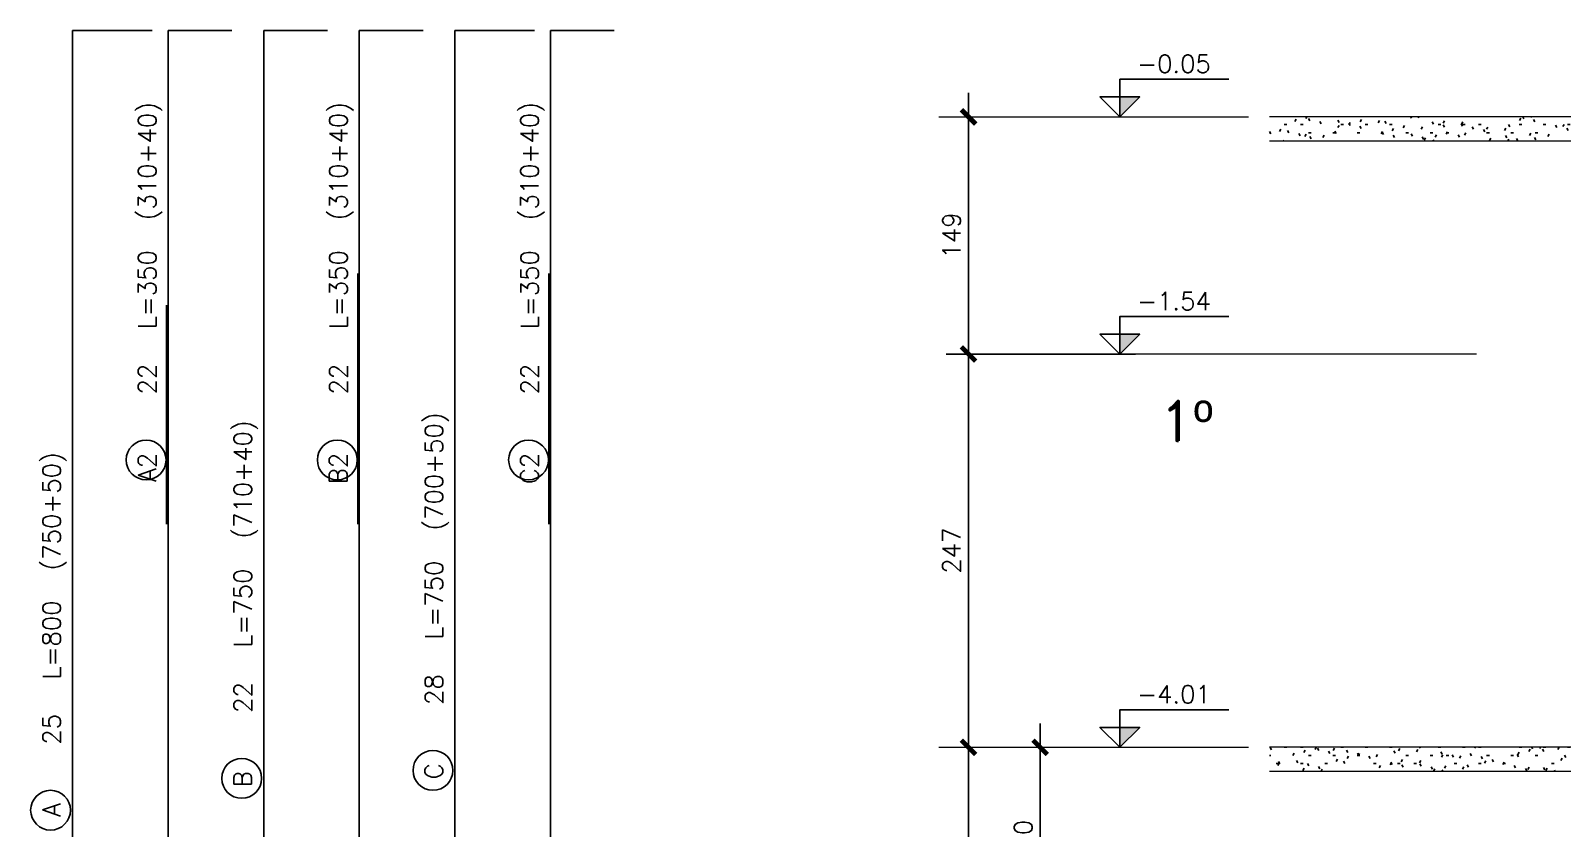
# Model space of a CAD drawing. Extents: x -58 to 5689, y 66 to 4123.
# Drawn here: x 3720 to 4682, y 3049 to 3550 of the extents above; entities that cross this region are included whole.
import ezdxf
from ezdxf.enums import TextEntityAlignment as Align
from ezdxf.xclip import XClip

# ---------------------------------------------------------------- set-up
doc = ezdxf.new("R2010")
doc.units = 0
doc.header["$LTSCALE"] = 30
doc.header["$MEASUREMENT"] = 0
doc.header["$XCLIPFRAME"] = 0
doc.layers.get('0').update_dxf_attribs({"linetype": 'CONTINUOUS'})
for name, color, linetype in [("EJEF-F'$0$RLA-FE", 7, 'CONTINUOUS'), ('EJEH2$0$RLA-COTAS1', 2, 'CONTINUOUS'), ('EJEH2$0$RLA-FE', 7, 'CONTINUOUS'), ('EJEH2$0$RLA-TEXTOS2', 6, 'CONTINUOUS')]:
    doc.layers.add(name, color=color, linetype=linetype)
doc.layers.add('EJEH2$0$RLA-ACHURADO', color=30, linetype='CONTINUOUS', transparency=0.7)
for name, color, linetype, lineweight in [('EJEH2$0$RLA-CONTORNO', 30, 'CONTINUOUS', 15), ('EJEH2$0$RLA-NIVEL-1', 1, 'CONTINUOUS', 9), ('EJEH2$0$RLA-SELLO', 3, 'CONTINUOUS', 9)]:
    doc.layers.add(name, color=color, linetype=linetype, lineweight=lineweight)
doc.styles.add("EJEF-F'$0$RomanS", font='romans.shx', dxfattribs={"height": 11.25})
doc.styles.add('EJEH2$0$RomanD', font='romand.shx', dxfattribs={"height": 31.5})
doc.styles.add('EJEH2$0$RomanS', font='romans.shx', dxfattribs={"height": 11.25})
doc.dimstyles.new('EJEH2$0$ING-50', dxfattribs={"dimscale": 50, "dimtxt": 0.27, "dimasz": 0.3, "dimexe": 0, "dimexo": 0, "dimgap": 0.1, "dimtad": 1, "dimdec": 1, "dimzin": 12, "dimdsep": 46, "dimtxsty": 'EJEH2$0$RomanS', "dimblk": 'EJEH2$0$TICK1', "dimblk1": 'EJEH2$0$TICK1', "dimblk2": 'EJEH2$0$TICK1', "dimcen": 0.09, "dimclrd": 2, "dimclre": 1, "dimclrt": 3, "dimadec": 0, "dimazin": 0, "dimtfac": 1, "dimtdec": 0, "dimtix": 1, "dimtmove": 2, "dimatfit": 3, "dimldrblk": 'EJEH2$0$TICK1', "dimfxl": 0, "dimfxlon": 1, "dimtolj": 1, "dimtzin": 0, "dimarcsym": 0})
pattern_1 = [(0, (509.04, -1121.733), (20.32, 5.08), [1.676, -13.564, 1.676, -13.564, -81.28]), (0, (509.04, -1121.733), (20.32, 5.08), [-30.48, 1.676, -28.804, 1.676, -13.564, -35.56]), (0, (509.04, -1121.733), (20.32, 5.08), [-76.2, 1.676, -8.484, 1.676, -23.724]), (120, (516.66, -1119.193), (-14.55941, 15.057636), [1.676, -13.564, 1.676, -13.564, -81.28]), (120, (516.66, -1119.193), (-14.55941, 15.057636), [-30.48, 1.676, -28.804, 1.676, -13.564, -35.56]), (120, (516.66, -1119.193), (-14.55941, 15.057636), [-76.2, 1.676, -8.484, 1.676, -23.724]), (240, (519.2, -1109.033), (-5.76059, -20.137636), [1.676, -13.564, 1.676, -13.564, -81.28]), (240, (519.2, -1109.033), (-5.76059, -20.137636), [-30.48, 1.676, -28.804, 1.676, -13.564, -35.56]), (240, (519.2, -1109.033), (-5.76059, -20.137636), [-76.2, 1.676, -8.484, 1.676, -23.724])]

# ---------------------------------------------------------------- blocks, each defined once
blk = doc.blocks.new('*U113')
at = {"layer": "EJEF-F'$0$RLA-FE"}
for p, q in [((50, 0), (718.21, 0)), ((718.21, 0), (768.21, 0)), ((768.21, 0), (800, 0)), ((800, 0), (800, -50))]:
    blk.add_line(p, q, dxfattribs=at)
at = {"layer": "EJEF-F'$0$RLA-FE", "color": 2}
blk.add_circle((310.31, 13.77), 12.5, dxfattribs=at)
at = {"layer": "EJEF-F'$0$RLA-FE", "color": 3, "style": "EJEF-F'$0$RomanS", "flags": 8}
blk.add_attdef('LIN_FE', text='', height=11.25, dxfattribs=at).set_placement((314.78, 7.56), align=Align.RIGHT)
at = {"layer": "EJEF-F'$0$RLA-FE", "color": 3, "style": "EJEF-F'$0$RomanS"}
for tag, p, flags in [('IGUAL', (323.26, 7.66), 14), ('PHI', (340.59, 7.66), 14), ('DIAM', (351.45, 7.45), 12), ('MINUS', (373.47, 7.45), 13), ('MARK', (386.86, 7.45), 13), ('TEXTO_FE1', (392.39, 7.45), 8), ('TEXTO_FE2', (460.89, 7.46), 8), ('TIPO', (432.45, -75.66), 13), ('NVECES', (418.89, -94.6), 13), ('NUMFE', (421.77, -114.36), 13), ('NUM', (432.65, -133.26), 13)]:
    blk.add_attdef(tag, p, '', height=11.25, dxfattribs=dict(at, flags=flags))
blk = doc.blocks.new('*U125')
at = {"layer": "EJEF-F'$0$RLA-FE"}
for p, q in [((-100, 0), (718.21, 0)), ((718.21, 0), (768.21, 0)), ((768.21, 0), (800, 0)), ((800, 0), (800, 0))]:
    blk.add_line(p, q, dxfattribs=at)
at = {"layer": "EJEF-F'$0$RLA-FE", "color": 3, "style": "EJEF-F'$0$RomanS", "flags": 8}
blk.add_attdef('LIN_FE', text='', height=11.25, dxfattribs=at).set_placement((239.78, 7.56), align=Align.RIGHT)
at = {"layer": "EJEF-F'$0$RLA-FE", "color": 3, "style": "EJEF-F'$0$RomanS"}
for tag, p, flags in [('IGUAL', (248.26, 7.66), 14), ('PHI', (265.59, 7.66), 14), ('DIAM', (276.45, 7.45), 12), ('MINUS', (298.47, 7.45), 13), ('MARK', (311.86, 7.45), 13), ('TEXTO_FE1', (317.39, 7.45), 8), ('TEXTO_FE2', (385.89, 7.46), 8), ('TIPO', (357.45, -75.66), 13), ('NVECES', (343.89, -94.6), 13), ('NUMFE', (346.77, -114.36), 13), ('NUM', (357.65, -133.26), 13)]:
    blk.add_attdef(tag, p, '', height=11.25, dxfattribs=dict(at, flags=flags))
blk = doc.blocks.new('*U124')
at = {"layer": "EJEF-F'$0$RLA-FE"}
for p, q in [((0, 0), (0, 0)), ((0, 0), (228.21, 0)), ((228.21, 0), (278.21, 0)), ((278.21, 0), (310, 0)), ((310, 0), (310, -40))]:
    blk.add_line(p, q, dxfattribs=at)
at = {"layer": "EJEF-F'$0$RLA-FE", "color": 2}
blk.add_circle((40.31, 13.77), 12.5, dxfattribs=at)
at = {"layer": "EJEF-F'$0$RLA-FE", "color": 3, "style": "EJEF-F'$0$RomanS", "flags": 8}
blk.add_attdef('LIN_FE', text='', height=11.25, dxfattribs=at).set_placement((44.78, 7.56), align=Align.RIGHT)
at = {"layer": "EJEF-F'$0$RLA-FE", "color": 3, "style": "EJEF-F'$0$RomanS"}
for tag, p, flags in [('IGUAL', (53.26, 7.66), 14), ('PHI', (70.59, 7.66), 14), ('DIAM', (81.45, 7.45), 12), ('MINUS', (103.47, 7.45), 13), ('MARK', (116.86, 7.45), 13), ('TEXTO_FE1', (122.39, 7.45), 8), ('TEXTO_FE2', (190.89, 7.46), 8), ('TIPO', (162.45, -75.66), 13), ('NVECES', (148.89, -94.6), 13), ('NUMFE', (151.77, -114.36), 13), ('NUM', (162.65, -133.26), 13)]:
    blk.add_attdef(tag, p, '', height=11.25, dxfattribs=dict(at, flags=flags))
blk = doc.blocks.new('*U115')
at = {"layer": "EJEF-F'$0$RLA-FE", "color": 6}
blk.add_line((0, 1), (137.5, 1), dxfattribs=at)
at = {"layer": "EJEF-F'$0$RLA-FE", "color": 3, "style": "EJEF-F'$0$RomanS", "flags": 8}
for tag, p in [('(', (54.41, 9.14)), ('EMP', (73.43, 9.14)), (')', (92.74, 9.14))]:
    blk.add_attdef(tag, text='', height=11.25, dxfattribs=at).set_placement(p, align=Align.CENTER)
blk = doc.blocks.new('*U116')
at = {"layer": "EJEF-F'$0$RLA-FE"}
for p, q in [((0, 0), (628.21, 0)), ((628.21, 0), (678.21, 0)), ((678.21, 0), (710, 0)), ((710, 0), (710, -40))]:
    blk.add_line(p, q, dxfattribs=at)
at = {"layer": "EJEF-F'$0$RLA-FE", "color": 2}
blk.add_circle((240.31, 13.77), 12.5, dxfattribs=at)
at = {"layer": "EJEF-F'$0$RLA-FE", "color": 3, "style": "EJEF-F'$0$RomanS", "flags": 8}
blk.add_attdef('LIN_FE', text='', height=11.25, dxfattribs=at).set_placement((244.78, 7.56), align=Align.RIGHT)
at = {"layer": "EJEF-F'$0$RLA-FE", "color": 3, "style": "EJEF-F'$0$RomanS"}
for tag, p, flags in [('IGUAL', (253.26, 7.66), 14), ('PHI', (270.59, 7.66), 14), ('DIAM', (281.45, 7.45), 12), ('MINUS', (303.47, 7.45), 13), ('MARK', (316.86, 7.45), 13), ('TEXTO_FE1', (322.39, 7.45), 8), ('TEXTO_FE2', (390.89, 7.46), 8), ('TIPO', (362.45, -75.66), 13), ('NVECES', (348.89, -94.6), 13), ('NUMFE', (351.77, -114.36), 13), ('NUM', (362.65, -133.26), 13)]:
    blk.add_attdef(tag, p, '', height=11.25, dxfattribs=dict(at, flags=flags))
blk = doc.blocks.new('*U126')
at = {"layer": "EJEF-F'$0$RLA-FE"}
for p, q in [((0, 0), (818.21, 0)), ((818.21, 0), (868.21, 0)), ((868.21, 0), (900, 0)), ((900, 0), (900, 0))]:
    blk.add_line(p, q, dxfattribs=at)
at = {"layer": "EJEF-F'$0$RLA-FE", "color": 3, "style": "EJEF-F'$0$RomanS", "flags": 8}
blk.add_attdef('LIN_FE', text='', height=11.25, dxfattribs=at).set_placement((339.78, 7.56), align=Align.RIGHT)
at = {"layer": "EJEF-F'$0$RLA-FE", "color": 3, "style": "EJEF-F'$0$RomanS"}
for tag, p, flags in [('IGUAL', (348.26, 7.66), 14), ('PHI', (365.59, 7.66), 14), ('DIAM', (376.45, 7.45), 12), ('MINUS', (398.47, 7.45), 13), ('MARK', (411.86, 7.45), 13), ('TEXTO_FE1', (417.39, 7.45), 8), ('TEXTO_FE2', (485.89, 7.46), 8), ('TIPO', (457.45, -75.66), 13), ('NVECES', (443.89, -94.6), 13), ('NUMFE', (446.77, -114.36), 13), ('NUM', (457.65, -133.26), 13)]:
    blk.add_attdef(tag, p, '', height=11.25, dxfattribs=dict(at, flags=flags))
blk = doc.blocks.new('*U119')
at = {"layer": "EJEF-F'$0$RLA-FE"}
for p, q in [((0, 0), (618.21, 0)), ((618.21, 0), (668.21, 0)), ((668.21, 0), (700, 0)), ((700, 0), (700, -50))]:
    blk.add_line(p, q, dxfattribs=at)
at = {"layer": "EJEF-F'$0$RLA-FE", "color": 2}
blk.add_circle((235.31, 13.77), 12.5, dxfattribs=at)
at = {"layer": "EJEF-F'$0$RLA-FE", "color": 3, "style": "EJEF-F'$0$RomanS", "flags": 8}
blk.add_attdef('LIN_FE', text='', height=11.25, dxfattribs=at).set_placement((239.78, 7.56), align=Align.RIGHT)
at = {"layer": "EJEF-F'$0$RLA-FE", "color": 3, "style": "EJEF-F'$0$RomanS"}
for tag, p, flags in [('IGUAL', (248.26, 7.66), 14), ('PHI', (265.59, 7.66), 14), ('DIAM', (276.45, 7.45), 12), ('MINUS', (298.47, 7.45), 13), ('MARK', (311.86, 7.45), 13), ('TEXTO_FE1', (317.39, 7.45), 8), ('TEXTO_FE2', (385.89, 7.46), 8), ('TIPO', (357.45, -75.66), 13), ('NVECES', (343.89, -94.6), 13), ('NUMFE', (346.77, -114.36), 13), ('NUM', (357.65, -133.26), 13)]:
    blk.add_attdef(tag, p, '', height=11.25, dxfattribs=dict(at, flags=flags))
blk = doc.blocks.new('*U118')
at = {"layer": "EJEF-F'$0$RLA-FE", "color": 6}
blk.add_line((0, 1), (157.5, 1), dxfattribs=at)
at = {"layer": "EJEF-F'$0$RLA-FE", "color": 3, "style": "EJEF-F'$0$RomanS", "flags": 8}
for tag, p in [('(', (64.41, 9.14)), ('EMP', (83.43, 9.14)), (')', (102.74, 9.14))]:
    blk.add_attdef(tag, text='', height=11.25, dxfattribs=at).set_placement(p, align=Align.CENTER)
blk = doc.blocks.new("EJEF-F'")
at = {"layer": "EJEF-F'$0$RLA-FE"}
ref = blk.add_blockref('*U113', (1606.43, 380.5), dxfattribs=dict(at, rotation=90))
ref.add_attrib('DIAM', '25', (1598.98, 731.95), dxfattribs={"color": 3, "height": 11.25, "rotation": 90, "style": "EJEF-F'$0$RomanS"})
ref.add_attrib('LIN_FE', 'A', dxfattribs={"color": 3, "height": 11.25, "rotation": 90, "style": "EJEF-F'$0$RomanS"}).set_placement((1598.87, 695.28), align=Align.RIGHT)
ref.add_attrib('TEXTO_FE1', 'L=800', (1598.98, 772.89), dxfattribs={"color": 3, "height": 11.25, "rotation": 90, "style": "EJEF-F'$0$RomanS"})
ref.add_attrib('TEXTO_FE2', '(750+50)', (1598.97, 841.39), dxfattribs={"color": 3, "height": 11.25, "rotation": 90, "style": "EJEF-F'$0$RomanS"})
ref = blk.add_blockref('*U124', (1666.43, 870.5), dxfattribs=dict(at, rotation=90))
ref.add_attrib('DIAM', '22', (1658.98, 951.95), dxfattribs={"color": 3, "height": 11.25, "rotation": 90, "style": "EJEF-F'$0$RomanS"})
ref.add_attrib('LIN_FE', 'A2', dxfattribs={"color": 3, "height": 11.25, "rotation": 90, "style": "EJEF-F'$0$RomanS"}).set_placement((1658.87, 915.28), align=Align.RIGHT)
ref.add_attrib('TEXTO_FE1', 'L=350', (1658.98, 992.89), dxfattribs={"color": 3, "height": 11.25, "rotation": 90, "style": "EJEF-F'$0$RomanS"})
ref.add_attrib('TEXTO_FE2', '(310+40)', (1658.97, 1061.39), dxfattribs={"color": 3, "height": 11.25, "rotation": 90, "style": "EJEF-F'$0$RomanS"})
ref = blk.add_blockref('*U116', (1726.43, 470.5), dxfattribs=dict(at, rotation=90))
ref.add_attrib('DIAM', '22', (1718.98, 751.95), dxfattribs={"color": 3, "height": 11.25, "rotation": 90, "style": "EJEF-F'$0$RomanS"})
ref.add_attrib('LIN_FE', 'B', dxfattribs={"color": 3, "height": 11.25, "rotation": 90, "style": "EJEF-F'$0$RomanS"}).set_placement((1718.87, 715.28), align=Align.RIGHT)
ref.add_attrib('TEXTO_FE1', 'L=750', (1718.98, 792.89), dxfattribs={"color": 3, "height": 11.25, "rotation": 90, "style": "EJEF-F'$0$RomanS"})
ref.add_attrib('TEXTO_FE2', '(710+40)', (1718.97, 861.39), dxfattribs={"color": 3, "height": 11.25, "rotation": 90, "style": "EJEF-F'$0$RomanS"})
ref = blk.add_blockref('*U124', (1786.43, 870.5), dxfattribs=dict(at, rotation=90))
ref.add_attrib('DIAM', '22', (1778.98, 951.95), dxfattribs={"color": 3, "height": 11.25, "rotation": 90, "style": "EJEF-F'$0$RomanS"})
ref.add_attrib('LIN_FE', 'B2', dxfattribs={"color": 3, "height": 11.25, "rotation": 90, "style": "EJEF-F'$0$RomanS"}).set_placement((1778.87, 915.28), align=Align.RIGHT)
ref.add_attrib('TEXTO_FE1', 'L=350', (1778.98, 992.89), dxfattribs={"color": 3, "height": 11.25, "rotation": 90, "style": "EJEF-F'$0$RomanS"})
ref.add_attrib('TEXTO_FE2', '(310+40)', (1778.97, 1061.39), dxfattribs={"color": 3, "height": 11.25, "rotation": 90, "style": "EJEF-F'$0$RomanS"})
ref = blk.add_blockref('*U119', (1846.43, 480.5), dxfattribs=dict(at, rotation=90))
ref.add_attrib('DIAM', '28', (1838.98, 756.95), dxfattribs={"color": 3, "height": 11.25, "rotation": 90, "style": "EJEF-F'$0$RomanS"})
ref.add_attrib('LIN_FE', 'C', dxfattribs={"color": 3, "height": 11.25, "rotation": 90, "style": "EJEF-F'$0$RomanS"}).set_placement((1838.87, 720.28), align=Align.RIGHT)
ref.add_attrib('TEXTO_FE1', 'L=750', (1838.98, 797.89), dxfattribs={"color": 3, "height": 11.25, "rotation": 90, "style": "EJEF-F'$0$RomanS"})
ref.add_attrib('TEXTO_FE2', '(700+50)', (1838.97, 866.39), dxfattribs={"color": 3, "height": 11.25, "rotation": 90, "style": "EJEF-F'$0$RomanS"})
ref = blk.add_blockref('*U124', (1906.43, 870.5), dxfattribs=dict(at, rotation=90))
ref.add_attrib('DIAM', '22', (1898.98, 951.95), dxfattribs={"color": 3, "height": 11.25, "rotation": 90, "style": "EJEF-F'$0$RomanS"})
ref.add_attrib('LIN_FE', 'C2', dxfattribs={"color": 3, "height": 11.25, "rotation": 90, "style": "EJEF-F'$0$RomanS"}).set_placement((1898.87, 915.28), align=Align.RIGHT)
ref.add_attrib('TEXTO_FE1', 'L=350', (1898.98, 992.89), dxfattribs={"color": 3, "height": 11.25, "rotation": 90, "style": "EJEF-F'$0$RomanS"})
ref.add_attrib('TEXTO_FE2', '(310+40)', (1898.97, 1061.39), dxfattribs={"color": 3, "height": 11.25, "rotation": 90, "style": "EJEF-F'$0$RomanS"})
at = {"layer": "EJEF-F'$0$RLA-FE", "rotation": 90}
for name, p in [('*U126', (1786.43, 128)), ('*U118', (1786.43, 870.5)), ('*U125', (1906.43, 228)), ('*U118', (1906.43, 870.5)), ('*U125', (1666.43, 208)), ('*U115', (1666.43, 870.5))]:
    blk.add_blockref(name, p, dxfattribs=at)
blk = doc.blocks.new('EJEH2$0$TICK1')
at = {"color": 2}
for points in [[(0, 0), (-1, 0)], [(0, 0), (1, 0)]]:
    blk.add_lwpolyline(points, dxfattribs=at)
at = {"color": 2, "const_width": 0.2}
blk.add_lwpolyline([(-0.3, -0.3), (0.3, 0.3)], dxfattribs=at)
blk = doc.blocks.new('EJEH2$0$DIMBLOCK4-EJE H2')
at = {"layer": 'EJEH2$0$RLA-COTAS1', "color": 2, "lineweight": -2, "transparency": 16777216}
blk.add_line((-4.65, -20), (-4.65, -139), dxfattribs=at)
at = {"layer": 'EJEH2$0$RLA-COTAS1', "color": 2, "lineweight": -2, "transparency": 16777216, "xscale": 15, "yscale": 15, "zscale": 15}
for p, rotation in [((-4.65, -5), 90), ((-4.65, -154), 270)]:
    blk.add_blockref('EJEH2$0$TICK1', p, dxfattribs=dict(at, rotation=rotation))
at = {"layer": 'EJEH2$0$RLA-COTAS1', "color": 3, "transparency": 16777216, "insert": (-15.27, -79.5), "char_height": 11.25, "attachment_point": 5, "rotation": 90, "style": 'EJEH2$0$RomanS'}
blk.add_mtext('\\A1;149', dxfattribs=at)
blk = doc.blocks.new('EJEH2$0$DIMBLOCK5-EJE H2')
at = {"layer": 'EJEH2$0$RLA-COTAS1', "color": 2, "lineweight": -2, "transparency": 16777216}
blk.add_line((-4.65, -169), (-4.65, -386), dxfattribs=at)
at = {"layer": 'EJEH2$0$RLA-COTAS1', "color": 2, "lineweight": -2, "transparency": 16777216, "xscale": 15, "yscale": 15, "zscale": 15}
for p, rotation in [((-4.65, -154), 90), ((-4.65, -401), 270)]:
    blk.add_blockref('EJEH2$0$TICK1', p, dxfattribs=dict(at, rotation=rotation))
at = {"layer": 'EJEH2$0$RLA-COTAS1', "color": 3, "transparency": 16777216, "insert": (-15.27, -277.5), "char_height": 11.25, "attachment_point": 5, "rotation": 90, "style": 'EJEH2$0$RomanS'}
blk.add_mtext('\\A1;247', dxfattribs=at)
blk = doc.blocks.new('EJEH2$0$DIMBLOCK6-EJE H2')
at = {"layer": 'EJEH2$0$RLA-COTAS1', "color": 2, "lineweight": -2, "transparency": 16777216}
blk.add_line((-4.65, -416), (-4.65, -566), dxfattribs=at)
at = {"layer": 'EJEH2$0$RLA-COTAS1', "color": 2, "lineweight": -2, "transparency": 16777216, "xscale": 15, "yscale": 15, "zscale": 15}
for p, rotation in [((-4.65, -401), 90), ((-4.65, -581), 270)]:
    blk.add_blockref('EJEH2$0$TICK1', p, dxfattribs=dict(at, rotation=rotation))
at = {"layer": 'EJEH2$0$RLA-COTAS1', "color": 3, "transparency": 16777216, "insert": (-15.27, -491), "char_height": 11.25, "attachment_point": 5, "rotation": 90, "style": 'EJEH2$0$RomanS'}
blk.add_mtext('\\A1;180', dxfattribs=at)
blk = doc.blocks.new('EJEH2$0$DIMBLOCK8-EJE H2')
at = {"layer": 'EJEH2$0$RLA-COTAS1', "color": 2, "lineweight": -2, "transparency": 16777216}
blk.add_line((40.35, -506), (40.35, -416), dxfattribs=at)
at = {"layer": 'EJEH2$0$RLA-COTAS1', "color": 2, "lineweight": -2, "transparency": 16777216, "xscale": 15, "yscale": 15, "zscale": 15}
for p, rotation in [((40.35, -401), 90), ((40.35, -521), 270)]:
    blk.add_blockref('EJEH2$0$TICK1', p, dxfattribs=dict(at, rotation=rotation))
at = {"layer": 'EJEH2$0$RLA-COTAS1', "color": 3, "transparency": 16777216, "insert": (29.73, -461), "char_height": 11.25, "attachment_point": 5, "rotation": 90, "style": 'EJEH2$0$RomanS'}
blk.add_mtext('\\A1;120', dxfattribs=at)
blk = doc.blocks.new('EJEH2$0$nivel-el')
blk.add_hatch(color=1).paths.add_polyline_path([(0, 0), (12.5, 12.5), (0, 12.5)])
at = {"color": 3}
blk.add_lwpolyline([(0, 0), (12.5, 12.5), (-12.5, 12.5), (0, 0), (0, 23.61), (68.35, 23.61)], dxfattribs=at)
blk.add_lwpolyline([(0, 0), (12.5, 12.5), (0, 12.5), (0, 0)])
at = {"color": 3, "style": 'EJEH2$0$RomanS', "flags": 4}
blk.add_attdef('%%P0.00', text='', height=11.25, dxfattribs=at).set_placement((33.96, 27.67), align=Align.CENTER)
blk = doc.blocks.new('*U264')
at = {"layer": 'EJEH2$0$RLA-FE'}
for p, q in [((290, 0), (290, 130)), ((0, 30), (0, 0)), ((0, 0), (208.21, 0)), ((208.21, 0), (258.21, 0)), ((258.21, 0), (290, 0))]:
    blk.add_line(p, q, dxfattribs=at)
at = {"layer": 'EJEH2$0$RLA-FE', "color": 3, "style": 'EJEH2$0$RomanS', "flags": 8}
for tag, p in [('F=', (53.44, -25.3)), ('NUM', (67.85, -25.3))]:
    blk.add_attdef(tag, text='', height=11.25, dxfattribs=at).set_placement(p, align=Align.RIGHT)
at = {"layer": 'EJEH2$0$RLA-FE', "color": 3, "style": 'EJEH2$0$RomanS'}
for tag, p, flags in [('PHI', (71.74, -25.08), 12), ('DIAM', (81.6, -25.3), 12), ('MINUS', (103.62, -25.3), 13), ('MARK', (117.01, -25.3), 13), ('TEXTO_FE1', (120.31, -25.3), 8), ('TEXTO_FE2', (187.83, -25.28), 8), ('TIPO', (143.8, -57.92), 13), ('NVECES', (129.93, -76.86), 13), ('NUMFE', (133.86, -96.62), 13), ('CAPA', (142.06, -115.74), 13), ('DESPLAZA', (277.18, -134.17), 13), ('ESPACIO', (283.22, -152.53), 13), ('CANT', (297.06, -171.33), 13)]:
    blk.add_attdef(tag, p, '', height=11.25, dxfattribs=dict(at, flags=flags))
blk = doc.blocks.new('EJEH2')
at = {"layer": 'EJEH2$0$RLA-ACHURADO'}
h = blk.add_hatch(dxfattribs=at)
h.set_pattern_fill('SAND - DENSE', color=256, style=0, pattern_type=2)
h.set_pattern_definition(pattern_1)
h.paths.add_polyline_path([(184.29, -20), (525.18, -20), (525.18, -5), (184.29, -5), (184.29, -17.1)], flags=0)
h = blk.add_hatch(dxfattribs=at)
h.set_pattern_fill('SAND - DENSE', color=256, style=0, pattern_type=2)
h.set_pattern_definition(pattern_1)
h.paths.add_polyline_path([(445.18, -416), (445.18, -401), (184.29, -401), (184.29, -416)], flags=0)
at = {"layer": 'EJEH2$0$RLA-CONTORNO'}
for p, q in [((525.18, -5), (184.29, -5)), ((184.29, -20), (380.2, -20)), ((445.18, -401), (184.29, -401)), ((184.29, -416), (445.18, -416))]:
    blk.add_line(p, q, dxfattribs=at)
at = {"layer": 'EJEH2$0$RLA-NIVEL-1'}
for p, q in [((-23.21, -5), (171, -5)), ((314.08, -154), (-18.69, -154)), ((-23.21, -401), (171, -401))]:
    blk.add_line(p, q, dxfattribs=at)
at = {"layer": 'EJEH2$0$RLA-SELLO'}
blk.add_line((-18.69, -154), (100.16, -154), dxfattribs=at)
ref = blk.add_blockref('EJEH2$0$nivel-el', (90.37, -5))
ref.add_attrib('%%P0.00', '-0.05', dxfattribs={"color": 3, "height": 11.25, "style": 'EJEH2$0$RomanS'}).set_placement((124.33, 22.67), align=Align.CENTER)
ref = blk.add_blockref('EJEH2$0$nivel-el', (90.37, -154))
ref.add_attrib('%%P0.00', '-1.54', dxfattribs={"color": 3, "height": 11.25, "style": 'EJEH2$0$RomanS'}).set_placement((124.33, -126.33), align=Align.CENTER)
ref = blk.add_blockref('EJEH2$0$nivel-el', (90.37, -401))
ref.add_attrib('%%P0.00', '-4.01', dxfattribs={"color": 3, "height": 11.25, "style": 'EJEH2$0$RomanS'}).set_placement((124.33, -373.33), align=Align.CENTER)
at = {"layer": 'EJEH2$0$RLA-FE'}
ref = blk.add_blockref('*U264', (265.2, -576), dxfattribs=at)
ref.add_attrib('DIAM', '16', (346.8, -601.3), dxfattribs={"color": 3, "height": 11.25, "style": 'EJEH2$0$RomanS'})
ref.add_attrib('NUM', '2', dxfattribs={"color": 3, "height": 11.25, "style": 'EJEH2$0$RomanS'}).set_placement((333.05, -601.3), align=Align.RIGHT)
ref.add_attrib('TEXTO_FE1', 'L=450', (385.51, -601.3), dxfattribs={"color": 3, "height": 11.25, "style": 'EJEH2$0$RomanS'})
ref.add_attrib('TEXTO_FE2', '(30+290+130)', (453.03, -601.28), dxfattribs={"color": 3, "height": 11.25, "style": 'EJEH2$0$RomanS'})
ref.add_attrib('PHI', '%%C', (336.95, -601.08), dxfattribs={"color": 3, "height": 11.25, "style": 'EJEH2$0$RomanS'})
ref.add_attrib('F=', 'F=', dxfattribs={"color": 3, "height": 11.25, "style": 'EJEH2$0$RomanS'}).set_placement((318.64, -601.3), align=Align.RIGHT)
at = {"layer": 'EJEH2$0$RLA-TEXTOS2', "color": 5, "insert": (131.99, -195.93), "char_height": 25, "width": 57.2916, "attachment_point": 5, "line_spacing_factor": 0.941778, "style": 'EJEH2$0$RomanD'}
blk.add_mtext('1º', dxfattribs=at)
at = {"layer": 'EJEH2$0$RLA-COTAS1'}
for base, p1, p2, picture, middle in [((-4.65, -154), (0.35, -5), (0.35, -154), 'EJEH2$0$DIMBLOCK4-EJE H2', (-15.27, -79.5)), ((-4.65, -401), (0.35, -154), (0.35, -401), 'EJEH2$0$DIMBLOCK5-EJE H2', (-15.27, -277.5)), ((-4.65, -581), (0.35, -401), (0.35, -581), 'EJEH2$0$DIMBLOCK6-EJE H2', (-15.27, -491)), ((40.35, -401), (45.35, -521), (35.35, -401), 'EJEH2$0$DIMBLOCK8-EJE H2', (29.73, -461))]:
    dim = blk.add_linear_dim(base=base, p1=p1, p2=p2, angle=90, dimstyle='EJEH2$0$ING-50', override={"dimexe": 0, "dimexo": 0, "dimdec": 1, "dimfxl": 0, "dimfxlon": 1}, dxfattribs=at)
    dim.commit()
    dim.dimension.update_dxf_attribs({"geometry": picture, "text_midpoint": middle})

msp = doc.modelspace()

# ---------------------------------------------------------------- block references
ref = msp.add_blockref("EJEF-F'", (2139.98, 2369.47))
XClip(ref).set_block_clipping_path([(-2004.783703171, -1263.5272463381), (2026.7450959108, 1590.6902151833)])
msp.add_blockref('EJEH2', (4313.45, 3500.78))

doc.saveas('drawing.dxf')
